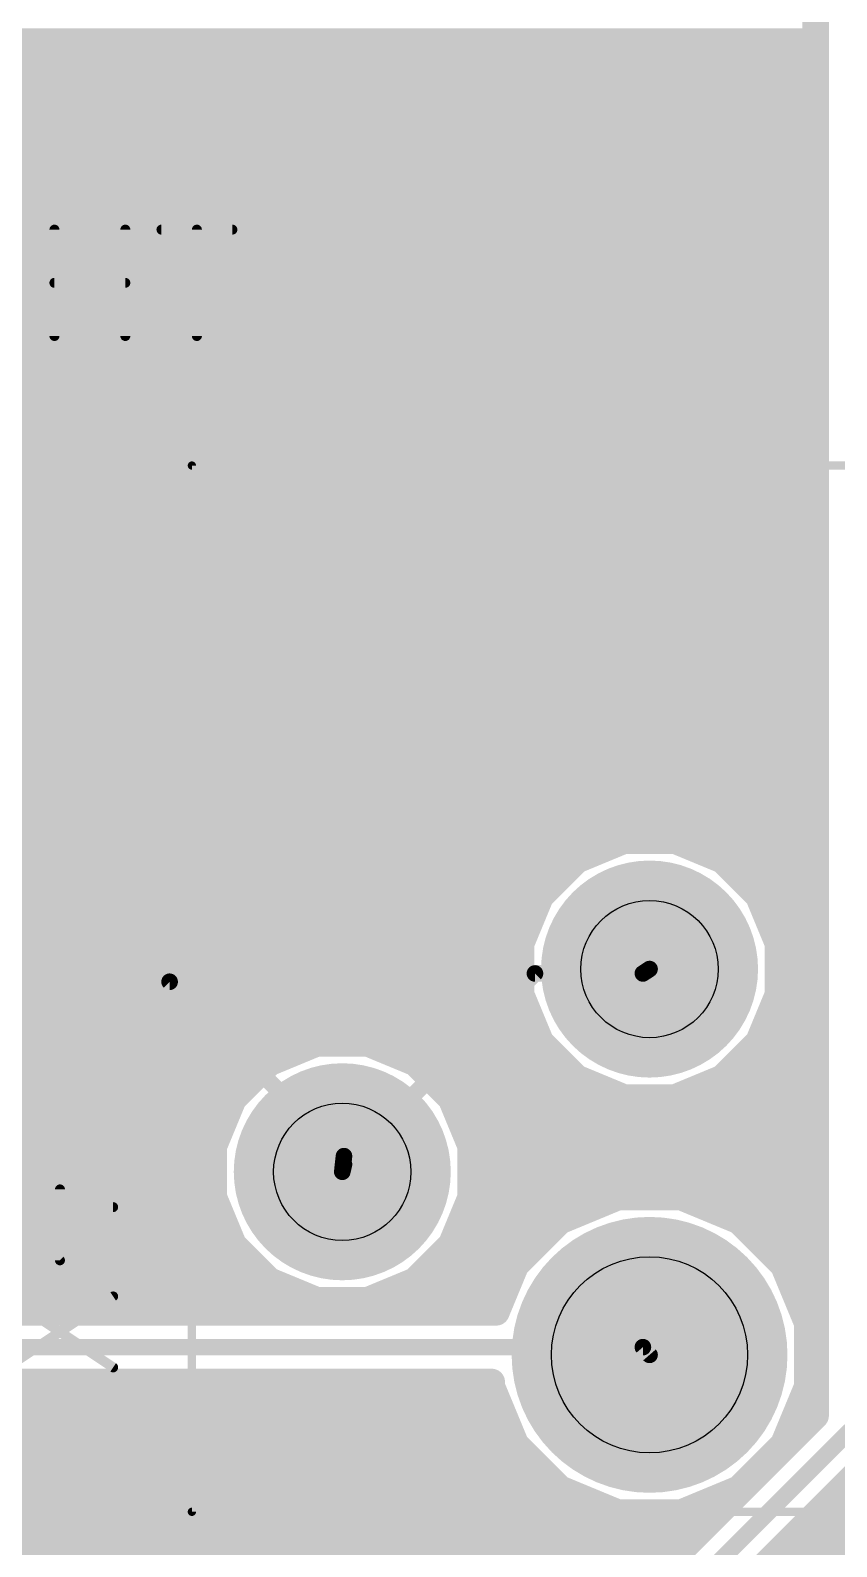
# Model space of a CAD drawing. Extents: x 0 to 10.8, y 0 to 6.1.
# Drawn here: x 3.001 to 3.487, y 2.55 to 3.463 of the extents above; entities that cross this region are included whole.
import ezdxf

# ---------------------------------------------------------------- set-up
doc = ezdxf.new("R2010")
doc.units = 0
for name, color, linetype in [('1', 22, 'CONTINUOUS'), ('116', 253, 'CONTINUOUS'), ('16', 175, 'CONTINUOUS'), ('17', 82, 'CONTINUOUS'), ('21', 253, 'CONTINUOUS'), ('25', 253, 'CONTINUOUS'), ('29', 253, 'CONTINUOUS'), ('30', 253, 'CONTINUOUS'), ('44', 253, 'CONTINUOUS')]:
    doc.layers.add(name, color=color, linetype=linetype)

# ---------------------------------------------------------------- blocks, each defined once
blk = doc.blocks.new('ROUNDP')
at = {"const_width": 0.5}
blk.add_lwpolyline([(0, -0.25, 1), (0, 0.25, 1), (0, -0.25)], format="xyb", dxfattribs=at)

msp = doc.modelspace()

# ---------------------------------------------------------------- linework, layer by layer
at = {"layer": '1'}
for points, const_width in [([(3.474, 3.758697), (3.474, 2.628697)], 0.016), ([(0.892472, 3.456), (3.474, 3.456)], 0.016), ([(0.892472, 3.44), (3.474, 3.44)], 0.016), ([(0.892472, 3.424), (3.474, 3.424)], 0.016), ([(0.892323, 3.408), (3.474, 3.408)], 0.016), ([(0.052795, 3.392), (3.474, 3.392)], 0.016), ([(0.892472, 3.376), (3.474, 3.376)], 0.016), ([(0.892472, 3.36), (3.474, 3.36)], 0.016), ([(2.021024, 3.344), (3.474, 3.344)], 0.016), ([(2.021024, 3.328), (3.474, 3.328)], 0.016), ([(2.021024, 3.312), (3.474, 3.312)], 0.016), ([(2.021024, 3.296), (3.474, 3.296)], 0.016), ([(2.021024, 3.28), (3.474, 3.28)], 0.016), ([(2.021024, 3.264), (3.474, 3.264)], 0.016), ([(2.021024, 3.248), (3.474, 3.248)], 0.016), ([(2.021024, 3.232), (3.474, 3.232)], 0.016), ([(2.021024, 3.216), (3.474, 3.216)], 0.016), ([(2.021024, 3.2), (3.474, 3.2)], 0.016), ([(2.021024, 3.184), (3.474, 3.184)], 0.016), ([(2.021024, 3.168), (3.474, 3.168)], 0.016), ([(2.021024, 3.152), (3.474, 3.152)], 0.016), ([(2.021024, 3.136), (3.474, 3.136)], 0.016), ([(2.021024, 3.12), (3.474, 3.12)], 0.016), ([(2.021024, 3.104), (3.474, 3.104)], 0.016), ([(2.021024, 3.088), (3.474, 3.088)], 0.016), ([(2.021024, 3.072), (3.474, 3.072)], 0.016), ([(2.021024, 3.056), (3.474, 3.056)], 0.016), ([(2.021024, 3.04), (3.474, 3.04)], 0.016), ([(2.021024, 3.024), (3.474, 3.024)], 0.016), ([(2.021024, 3.008), (3.474, 3.008)], 0.016), ([(2.021024, 2.992), (3.474, 2.992)], 0.016), ([(2.021024, 2.976), (3.474, 2.976)], 0.016), ([(3.35863, 2.974976), (3.330205, 2.963205)], 0.016), ([(3.389398, 2.974976), (3.35863, 2.974976)], 0.016), ([(3.417823, 2.963205), (3.389398, 2.974976)], 0.016), ([(2.724177, 2.96), (3.327, 2.96)], 0.016), ([(3.330205, 2.963205), (3.308449, 2.941449)], 0.016), ([(3.439579, 2.941449), (3.417823, 2.963205)], 0.016), ([(3.421028, 2.96), (3.474, 2.96)], 0.016), ([(2.740177, 2.944), (3.311, 2.944)], 0.016), ([(3.308449, 2.941449), (3.296677, 2.913024)], 0.016), ([(3.437028, 2.944), (3.474, 2.944)], 0.016), ([(3.45135, 2.913024), (3.439579, 2.941449)], 0.016), ([(2.748299, 2.928), (3.302882, 2.928)], 0.016), ([(3.44515, 2.928), (3.474, 2.928)], 0.016), ([(2.7545, 2.912), (3.296677, 2.912)], 0.016), ([(3.296677, 2.913024), (3.296677, 2.882256)], 0.016), ([(3.45135, 2.882256), (3.45135, 2.913024)], 0.016), ([(3.45135, 2.912), (3.474, 2.912)], 0.016), ([(2.7545, 2.896), (3.296677, 2.896)], 0.016), ([(3.45135, 2.896), (3.474, 2.896)], 0.016), ([(2.753563, 2.88), (3.29761, 2.88)], 0.016), ([(3.296677, 2.882256), (3.308449, 2.853831)], 0.016), ([(3.439579, 2.853831), (3.45135, 2.882256)], 0.016), ([(3.450413, 2.88), (3.474, 2.88)], 0.016), ([(2.746937, 2.864), (3.304236, 2.864)], 0.016), ([(3.443787, 2.864), (3.474, 2.864)], 0.016), ([(3.173591, 2.852929), (3.145165, 2.841157)], 0.016), ([(3.204358, 2.852929), (3.173591, 2.852929)], 0.016), ([(3.232783, 2.841157), (3.204358, 2.852929)], 0.016), ([(3.308449, 2.853831), (3.330205, 2.832075)], 0.016), ([(3.417823, 2.832075), (3.439579, 2.853831)], 0.016), ([(2.736898, 2.848), (3.161689, 2.848)], 0.016), ([(3.145165, 2.841157), (3.123409, 2.819402)], 0.016), ([(3.216264, 2.848), (3.31428, 2.848)], 0.016), ([(3.254539, 2.819402), (3.232783, 2.841157)], 0.016), ([(3.433748, 2.848), (3.474, 2.848)], 0.016), ([(2.720791, 2.832), (3.136008, 2.832)], 0.016), ([(3.241941, 2.832), (3.330382, 2.832)], 0.016), ([(3.330205, 2.832075), (3.35863, 2.820303)], 0.016), ([(3.389398, 2.820303), (3.417823, 2.832075)], 0.016), ([(3.417642, 2.832), (3.474, 2.832)], 0.016), ([(2.559098, 2.816), (3.122004, 2.816)], 0.016), ([(3.123409, 2.819402), (3.111638, 2.790976)], 0.016), ([(3.266311, 2.790976), (3.254539, 2.819402)], 0.016), ([(3.255949, 2.816), (3.474, 2.816)], 0.016), ([(3.35863, 2.820303), (3.389398, 2.820303)], 0.016), ([(2.565724, 2.8), (3.115378, 2.8)], 0.016), ([(3.262575, 2.8), (3.474, 2.8)], 0.016), ([(3.111638, 2.790976), (3.111638, 2.760209)], 0.016), ([(3.266311, 2.760209), (3.266311, 2.790976)], 0.016), ([(2.569461, 2.784), (3.111638, 2.784)], 0.016), ([(3.266311, 2.784), (3.474, 2.784)], 0.016), ([(2.569461, 2.768), (3.111638, 2.768)], 0.016), ([(3.266311, 2.768), (3.474, 2.768)], 0.016), ([(3.111638, 2.760209), (3.123409, 2.731783)], 0.016), ([(3.254539, 2.731783), (3.266311, 2.760209)], 0.016), ([(3.355106, 2.760409), (3.320169, 2.745937)], 0.016), ([(3.392921, 2.760409), (3.355106, 2.760409)], 0.016), ([(3.427858, 2.745937), (3.392921, 2.760409)], 0.016), ([(2.716374, 2.752), (3.115035, 2.752)], 0.016), ([(3.262909, 2.752), (3.334807, 2.752)], 0.016), ([(3.413224, 2.752), (3.474, 2.752)], 0.016), ([(3.320169, 2.745937), (3.293433, 2.719201)], 0.016), ([(3.454594, 2.719201), (3.427858, 2.745937)], 0.016), ([(2.740945, 2.736), (3.121661, 2.736)], 0.016), ([(3.123409, 2.731783), (3.145165, 2.710028)], 0.016), ([(3.232783, 2.710028), (3.254539, 2.731783)], 0.016), ([(3.256283, 2.736), (3.310232, 2.736)], 0.016), ([(3.437795, 2.736), (3.474, 2.736)], 0.016), ([(2.756945, 2.72), (3.135193, 2.72)], 0.016), ([(3.242756, 2.72), (3.294232, 2.72)], 0.016), ([(3.293433, 2.719201), (3.281752, 2.690996)], 0.016), ([(3.453795, 2.72), (3.474, 2.72)], 0.016), ([(3.469067, 2.684264), (3.454594, 2.719201)], 0.016), ([(2.764043, 2.704), (3.159717, 2.704)], 0.016), ([(3.145165, 2.710028), (3.173591, 2.698256)], 0.016), ([(3.204358, 2.698256), (3.232783, 2.710028)], 0.016), ([(3.218228, 2.704), (3.287138, 2.704)], 0.016), ([(3.460894, 2.704), (3.474, 2.704)], 0.016), ([(3.173591, 2.698256), (3.204358, 2.698256)], 0.016), ([(3.281752, 2.690996), (2.769425, 2.690996)], 0.016), ([(3.46752, 2.688), (3.474, 2.688)], 0.016), ([(3.469067, 2.646449), (3.469067, 2.684264)], 0.016), ([(3.469067, 2.672), (3.474, 2.672)], 0.016), ([(2.68, 2.67), (3.37, 2.67)], 0.01), ([(3.37, 2.67), (3.374016, 2.665358)], 0.01), ([(2.772217, 2.649), (3.278961, 2.649)], 0.016), ([(3.278961, 2.649), (3.278961, 2.646449)], 0.016), ([(3.469067, 2.656), (3.474, 2.656)], 0.016), ([(2.769543, 2.64), (3.28163, 2.64)], 0.016), ([(3.278961, 2.646449), (3.293433, 2.611512)], 0.016), ([(3.454594, 2.611512), (3.469067, 2.646449)], 0.016), ([(3.466394, 2.64), (3.474, 2.64)], 0.016), ([(2.762913, 2.624), (3.28826, 2.624)], 0.016), ([(3.474, 2.628697), (3.148744, 2.303437)], 0.016), ([(3.459764, 2.624), (3.469307, 2.624)], 0.016), ([(3.15, 2.275), (3.495, 2.62)], 0.01), ([(2.754232, 2.608), (3.296945, 2.608)], 0.016), ([(3.170996, 2.266299), (3.515996, 2.611299)], 0.016), ([(3.293433, 2.611512), (3.320169, 2.584776)], 0.016), ([(3.427858, 2.584776), (3.454594, 2.611512)], 0.016), ([(3.451083, 2.608), (3.453307, 2.608)], 0.016), ([(2.738232, 2.592), (3.312945, 2.592)], 0.016), ([(3.435083, 2.592), (3.437307, 2.592)], 0.016), ([(2.709823, 2.576), (3.34135, 2.576)], 0.016), ([(3.320169, 2.584776), (3.355106, 2.570303)], 0.016), ([(3.392921, 2.570303), (3.427858, 2.584776)], 0.016), ([(3.406673, 2.576), (3.421307, 2.576)], 0.016), ([(3.480697, 2.576), (3.796303, 2.576)], 0.016), ([(3.355106, 2.570303), (3.392921, 2.570303)], 0.016), ([(2.420996, 2.56), (3.405307, 2.56)], 0.016), ([(3.464697, 2.56), (3.780303, 2.56)], 0.016), ([(2.420996, 2.544), (3.389307, 2.544)], 0.016), ([(3.448697, 2.544), (3.764303, 2.544)], 0.016)]:
    msp.add_lwpolyline(points, dxfattribs=dict(at, const_width=const_width))
for points, const_width in [([(3.474, 3.452, 1), (3.474, 3.46)], 0.008), ([(3.474, 3.436, 1), (3.474, 3.444)], 0.008), ([(3.474, 3.42, 1), (3.474, 3.428)], 0.008), ([(3.474, 3.404, 1), (3.474, 3.412)], 0.008), ([(3.474, 3.388, 1), (3.474, 3.396)], 0.008), ([(3.474, 3.372, 1), (3.474, 3.38)], 0.008), ([(3.474, 3.356, 1), (3.474, 3.364)], 0.008), ([(3.474, 3.34, 1), (3.474, 3.348)], 0.008), ([(3.474, 3.324, 1), (3.474, 3.332)], 0.008), ([(3.474, 3.308, 1), (3.474, 3.316)], 0.008), ([(3.474, 3.292, 1), (3.474, 3.3)], 0.008), ([(3.474, 3.276, 1), (3.474, 3.284)], 0.008), ([(3.474, 3.26, 1), (3.474, 3.268)], 0.008), ([(3.474, 3.244, 1), (3.474, 3.252)], 0.008), ([(3.474, 3.228, 1), (3.474, 3.236)], 0.008), ([(3.474, 3.212, 1), (3.474, 3.22)], 0.008), ([(3.474, 3.196, 1), (3.474, 3.204)], 0.008), ([(3.474, 3.18, 1), (3.474, 3.188)], 0.008), ([(3.474, 3.164, 1), (3.474, 3.172)], 0.008), ([(3.474, 3.148, 1), (3.474, 3.156)], 0.008), ([(3.474, 3.132, 1), (3.474, 3.14)], 0.008), ([(3.474, 3.116, 1), (3.474, 3.124)], 0.008), ([(3.474, 3.1, 1), (3.474, 3.108)], 0.008), ([(3.474, 3.084, 1), (3.474, 3.092)], 0.008), ([(3.474, 3.068, 1), (3.474, 3.076)], 0.008), ([(3.474, 3.052, 1), (3.474, 3.06)], 0.008), ([(3.474, 3.036, 1), (3.474, 3.044)], 0.008), ([(3.474, 3.02, 1), (3.474, 3.028)], 0.008), ([(3.474, 3.004, 1), (3.474, 3.012)], 0.008), ([(3.474, 2.988, 1), (3.474, 2.996)], 0.008), ([(3.35863, 2.978976, 1), (3.35863, 2.970976)], 0.008), ([(3.36016, 2.971281, 1), (3.357099, 2.978672)], 0.008), ([(3.390928, 2.978672, 1), (3.387867, 2.971281)], 0.008), ([(3.389398, 2.970976, 1), (3.389398, 2.978976)], 0.008), ([(3.474, 2.972, 1), (3.474, 2.98)], 0.008), ([(3.328674, 2.9669, 1), (3.331735, 2.959509)], 0.008), ([(3.327, 2.956, 1), (3.327, 2.964)], 0.008), ([(3.333033, 2.960376, 1), (3.327376, 2.966033)], 0.008), ([(3.420651, 2.966033, 1), (3.414994, 2.960376)], 0.008), ([(3.416292, 2.959509, 1), (3.419353, 2.9669)], 0.008), ([(3.421028, 2.964, 1), (3.421028, 2.956)], 0.008), ([(3.474, 2.956, 1), (3.474, 2.964)], 0.008), ([(3.312144, 2.939918, 1), (3.304753, 2.942979)], 0.008), ([(3.311, 2.94, 1), (3.311, 2.948)], 0.008), ([(3.437028, 2.948, 1), (3.437028, 2.94)], 0.008), ([(3.443274, 2.942979, 1), (3.435883, 2.939918)], 0.008), ([(3.474, 2.94, 1), (3.474, 2.948)], 0.008), ([(3.30562, 2.944277, 1), (3.311277, 2.93862)], 0.008), ([(3.43675, 2.93862, 1), (3.442407, 2.944277)], 0.008), ([(3.302882, 2.924, 1), (3.302882, 2.932)], 0.008), ([(3.44515, 2.932, 1), (3.44515, 2.924)], 0.008), ([(3.474, 2.924, 1), (3.474, 2.932)], 0.008), ([(3.300677, 2.913024, 1), (3.292677, 2.913024)], 0.008), ([(3.292982, 2.914554, 1), (3.300373, 2.911493)], 0.008), ([(3.296677, 2.908, 1), (3.296677, 2.916)], 0.008), ([(3.45535, 2.913024, 1), (3.44735, 2.913024)], 0.008), ([(3.45135, 2.916, 1), (3.45135, 2.908)], 0.008), ([(3.447655, 2.911493, 1), (3.455046, 2.914554)], 0.008), ([(3.474, 2.908, 1), (3.474, 2.916)], 0.008), ([(3.296677, 2.892, 1), (3.296677, 2.9)], 0.008), ([(3.45135, 2.9, 1), (3.45135, 2.892)], 0.008), ([(3.474, 2.892, 1), (3.474, 2.9)], 0.008), ([(3.292677, 2.882256, 1), (3.300677, 2.882256)], 0.008), ([(3.300373, 2.883786, 1), (3.292982, 2.880725)], 0.008), ([(3.29761, 2.876, 1), (3.29761, 2.884)], 0.008), ([(3.450413, 2.884, 1), (3.450413, 2.876)], 0.008), ([(3.44735, 2.882256, 1), (3.45535, 2.882256)], 0.008), ([(3.455046, 2.880725, 1), (3.447655, 2.883786)], 0.008), ([(3.474, 2.876, 1), (3.474, 2.884)], 0.008), ([(3.304236, 2.86, 1), (3.304236, 2.868)], 0.008), ([(3.443787, 2.868, 1), (3.443787, 2.86)], 0.008), ([(3.474, 2.86, 1), (3.474, 2.868)], 0.008), ([(3.173591, 2.856929, 1), (3.173591, 2.848929)], 0.008), ([(3.175121, 2.849234, 1), (3.17206, 2.856625)], 0.008), ([(3.205889, 2.856625, 1), (3.202828, 2.849234)], 0.008), ([(3.204358, 2.848929, 1), (3.204358, 2.856929)], 0.008), ([(3.311277, 2.856659, 1), (3.30562, 2.851002)], 0.008), ([(3.304753, 2.8523, 1), (3.312144, 2.855361)], 0.008), ([(3.435883, 2.855361, 1), (3.443274, 2.8523)], 0.008), ([(3.442407, 2.851002, 1), (3.43675, 2.856659)], 0.008), ([(3.143635, 2.844853, 1), (3.146696, 2.837462)], 0.008), ([(3.147994, 2.838329, 1), (3.142337, 2.843986)], 0.008), ([(3.161689, 2.844, 1), (3.161689, 2.852)], 0.008), ([(3.216264, 2.852, 1), (3.216264, 2.844)], 0.008), ([(3.235612, 2.843986, 1), (3.229955, 2.838329)], 0.008), ([(3.231253, 2.837462, 1), (3.234314, 2.844853)], 0.008), ([(3.31428, 2.844, 1), (3.31428, 2.852)], 0.008), ([(3.433748, 2.852, 1), (3.433748, 2.844)], 0.008), ([(3.474, 2.844, 1), (3.474, 2.852)], 0.008), ([(3.136008, 2.828, 1), (3.136008, 2.836)], 0.008), ([(3.241941, 2.836, 1), (3.241941, 2.828)], 0.008), ([(3.331735, 2.83577, 1), (3.328674, 2.828379)], 0.008), ([(3.330382, 2.828, 1), (3.330382, 2.836)], 0.008), ([(3.417642, 2.836, 1), (3.417642, 2.828)], 0.008), ([(3.419353, 2.828379, 1), (3.416292, 2.83577)], 0.008), ([(3.474, 2.828, 1), (3.474, 2.836)], 0.008), ([(3.327376, 2.829246, 1), (3.333033, 2.834903)], 0.008), ([(3.414994, 2.834903, 1), (3.420651, 2.829246)], 0.008), ([(3.120581, 2.82223, 1), (3.126238, 2.816573)], 0.008), ([(3.127105, 2.817871, 1), (3.119714, 2.820932)], 0.008), ([(3.122004, 2.812, 1), (3.122004, 2.82)], 0.008), ([(3.258235, 2.820932, 1), (3.250844, 2.817871)], 0.008), ([(3.251711, 2.816573, 1), (3.257368, 2.82223)], 0.008), ([(3.255949, 2.82, 1), (3.255949, 2.812)], 0.008), ([(3.35863, 2.824303, 1), (3.35863, 2.816303)], 0.008), ([(3.357099, 2.816608, 1), (3.36016, 2.823999)], 0.008), ([(3.387867, 2.823999, 1), (3.390928, 2.816608)], 0.008), ([(3.389398, 2.816303, 1), (3.389398, 2.824303)], 0.008), ([(3.474, 2.812, 1), (3.474, 2.82)], 0.008), ([(3.115378, 2.796, 1), (3.115378, 2.804)], 0.008), ([(3.262575, 2.804, 1), (3.262575, 2.796)], 0.008), ([(3.474, 2.796, 1), (3.474, 2.804)], 0.008), ([(3.115638, 2.790976, 1), (3.107638, 2.790976)], 0.008), ([(3.107942, 2.792507, 1), (3.115333, 2.789446)], 0.008), ([(3.270311, 2.790976, 1), (3.262311, 2.790976)], 0.008), ([(3.262615, 2.789446, 1), (3.270007, 2.792507)], 0.008), ([(3.111638, 2.78, 1), (3.111638, 2.788)], 0.008), ([(3.266311, 2.788, 1), (3.266311, 2.78)], 0.008), ([(3.474, 2.78, 1), (3.474, 2.788)], 0.008), ([(3.111638, 2.764, 1), (3.111638, 2.772)], 0.008), ([(3.266311, 2.772, 1), (3.266311, 2.764)], 0.008), ([(3.474, 2.764, 1), (3.474, 2.772)], 0.008), ([(3.115333, 2.761739, 1), (3.107942, 2.758678)], 0.008), ([(3.270007, 2.758678, 1), (3.262615, 2.761739)], 0.008), ([(3.355106, 2.764409, 1), (3.355106, 2.756409)], 0.008), ([(3.356637, 2.756714, 1), (3.353575, 2.764105)], 0.008), ([(3.394452, 2.764105, 1), (3.39139, 2.756714)], 0.008), ([(3.392921, 2.756409, 1), (3.392921, 2.764409)], 0.008), ([(3.107638, 2.760209, 1), (3.115638, 2.760209)], 0.008), ([(3.115035, 2.748, 1), (3.115035, 2.756)], 0.008), ([(3.262909, 2.756, 1), (3.262909, 2.748)], 0.008), ([(3.262311, 2.760209, 1), (3.270311, 2.760209)], 0.008), ([(3.334807, 2.748, 1), (3.334807, 2.756)], 0.008), ([(3.413224, 2.756, 1), (3.413224, 2.748)], 0.008), ([(3.474, 2.748, 1), (3.474, 2.756)], 0.008), ([(3.318638, 2.749632, 1), (3.3217, 2.742242)], 0.008), ([(3.322998, 2.743109, 1), (3.317341, 2.748765)], 0.008), ([(3.430687, 2.748765, 1), (3.42503, 2.743109)], 0.008), ([(3.426327, 2.742242, 1), (3.429389, 2.749632)], 0.008), ([(3.126238, 2.734612, 1), (3.120581, 2.728955)], 0.008), ([(3.121661, 2.732, 1), (3.121661, 2.74)], 0.008), ([(3.257368, 2.728955, 1), (3.251711, 2.734612)], 0.008), ([(3.256283, 2.74, 1), (3.256283, 2.732)], 0.008), ([(3.310232, 2.732, 1), (3.310232, 2.74)], 0.008), ([(3.437795, 2.74, 1), (3.437795, 2.732)], 0.008), ([(3.474, 2.732, 1), (3.474, 2.74)], 0.008), ([(3.119714, 2.730253, 1), (3.127105, 2.733314)], 0.008), ([(3.250844, 2.733314, 1), (3.258235, 2.730253)], 0.008), ([(3.135193, 2.716, 1), (3.135193, 2.724)], 0.008), ([(3.242756, 2.724, 1), (3.242756, 2.716)], 0.008), ([(3.290605, 2.722029, 1), (3.296261, 2.716372)], 0.008), ([(3.297129, 2.71767, 1), (3.289737, 2.720731)], 0.008), ([(3.294232, 2.716, 1), (3.294232, 2.724)], 0.008), ([(3.453795, 2.724, 1), (3.453795, 2.716)], 0.008), ([(3.45829, 2.720732, 1), (3.450899, 2.71767)], 0.008), ([(3.451766, 2.716372, 1), (3.457423, 2.722029)], 0.008), ([(3.474, 2.716, 1), (3.474, 2.724)], 0.008), ([(3.146696, 2.713723, 1), (3.143635, 2.706332)], 0.008), ([(3.142337, 2.707199, 1), (3.147994, 2.712856)], 0.008), ([(3.159717, 2.7, 1), (3.159717, 2.708)], 0.008), ([(3.218228, 2.708, 1), (3.218228, 2.7)], 0.008), ([(3.229955, 2.712856, 1), (3.235612, 2.707199)], 0.008), ([(3.234314, 2.706332, 1), (3.231253, 2.713723)], 0.008), ([(3.287138, 2.7, 1), (3.287138, 2.708)], 0.008), ([(3.460894, 2.708, 1), (3.460894, 2.7)], 0.008), ([(3.474, 2.7, 1), (3.474, 2.708)], 0.008), ([(3.173591, 2.702256, 1), (3.173591, 2.694256)], 0.008), ([(3.17206, 2.69456, 1), (3.175121, 2.701952)], 0.008), ([(3.202828, 2.701952, 1), (3.205889, 2.69456)], 0.008), ([(3.204358, 2.694256, 1), (3.204358, 2.702256)], 0.008), ([(3.278056, 2.692527, 1), (3.285448, 2.689466)], 0.008), ([(3.281752, 2.686996, 1), (3.281752, 2.694996)], 0.008), ([(3.46752, 2.692, 1), (3.46752, 2.684)], 0.008), ([(3.474, 2.684, 1), (3.474, 2.692)], 0.008), ([(3.473067, 2.684264, 1), (3.465067, 2.684264)], 0.008), ([(3.465371, 2.682733, 1), (3.472762, 2.685795)], 0.008), ([(3.469067, 2.676, 1), (3.469067, 2.668)], 0.008), ([(3.474, 2.668, 1), (3.474, 2.676)], 0.008), ([(3.371891, 2.671636, 1), (3.368109, 2.668364)], 0.005), ([(3.37, 2.6675, 1), (3.37, 2.6725)], 0.005), ([(3.372125, 2.663723, 1), (3.375906, 2.666994)], 0.005), ([(3.282961, 2.649, 1), (3.274961, 2.649)], 0.008), ([(3.278961, 2.645, 1), (3.278961, 2.653)], 0.008), ([(3.469067, 2.66, 1), (3.469067, 2.652)], 0.008), ([(3.474, 2.652, 1), (3.474, 2.66)], 0.008), ([(3.282656, 2.64798, 1), (3.275265, 2.644918)], 0.008), ([(3.274961, 2.646449, 1), (3.282961, 2.646449)], 0.008), ([(3.28163, 2.636, 1), (3.28163, 2.644)], 0.008), ([(3.466394, 2.644, 1), (3.466394, 2.636)], 0.008), ([(3.465067, 2.646449, 1), (3.473067, 2.646449)], 0.008), ([(3.472762, 2.644918, 1), (3.465371, 2.64798)], 0.008), ([(3.474, 2.636, 1), (3.474, 2.644)], 0.008), ([(3.28826, 2.62, 1), (3.28826, 2.628)], 0.008), ([(3.459764, 2.628, 1), (3.459764, 2.62)], 0.008), ([(3.469307, 2.62, 1), (3.469307, 2.628)], 0.008), ([(3.47, 2.628697, 1), (3.478, 2.628697)], 0.008), ([(3.476828, 2.625868, 1), (3.471172, 2.631525)], 0.008), ([(3.296261, 2.61434, 1), (3.290605, 2.608683)], 0.008), ([(3.289738, 2.609981, 1), (3.297129, 2.613043)], 0.008), ([(3.296945, 2.604, 1), (3.296945, 2.612)], 0.008), ([(3.451083, 2.612, 1), (3.451083, 2.604)], 0.008), ([(3.450899, 2.613043, 1), (3.45829, 2.609981)], 0.008), ([(3.457423, 2.608683, 1), (3.451766, 2.61434)], 0.008), ([(3.453307, 2.604, 1), (3.453307, 2.612)], 0.008), ([(3.312945, 2.588, 1), (3.312945, 2.596)], 0.008), ([(3.435083, 2.596, 1), (3.435083, 2.588)], 0.008), ([(3.437307, 2.588, 1), (3.437307, 2.596)], 0.008), ([(3.3217, 2.588471, 1), (3.318638, 2.58108)], 0.008), ([(3.317341, 2.581947, 1), (3.322998, 2.587604)], 0.008), ([(3.34135, 2.572, 1), (3.34135, 2.58)], 0.008), ([(3.406673, 2.58, 1), (3.406673, 2.572)], 0.008), ([(3.421307, 2.572, 1), (3.421307, 2.58)], 0.008), ([(3.42503, 2.587604, 1), (3.430687, 2.581947)], 0.008), ([(3.429389, 2.58108, 1), (3.426327, 2.588471)], 0.008), ([(3.480697, 2.58, 1), (3.480697, 2.572)], 0.008), ([(3.355106, 2.574303, 1), (3.355106, 2.566303)], 0.008), ([(3.353575, 2.566608, 1), (3.356637, 2.573999)], 0.008), ([(3.39139, 2.573999, 1), (3.394452, 2.566608)], 0.008), ([(3.392921, 2.566303, 1), (3.392921, 2.574303)], 0.008), ([(3.405307, 2.556, 1), (3.405307, 2.564)], 0.008), ([(3.464697, 2.564, 1), (3.464697, 2.556)], 0.008), ([(3.389307, 2.54, 1), (3.389307, 2.548)], 0.008), ([(3.448697, 2.548, 1), (3.448697, 2.54)], 0.008)]:
    msp.add_lwpolyline(points, format="xyb", dxfattribs=dict(at, const_width=const_width))
at = {"layer": '116'}
for points, const_width in [([(3.374016, 2.873031, 1), (3.374016, 2.922244, 1), (3.374016, 2.873031)], 0.037402), ([(3.188976, 2.750984, 1), (3.188976, 2.800197, 1), (3.188976, 2.750984)], 0.037402), ([(3.374016, 2.63189, 1), (3.374016, 2.698819, 1), (3.374016, 2.63189)], 0.055118)]:
    msp.add_lwpolyline(points, format="xyb", dxfattribs=dict(at, const_width=const_width))
at = {"layer": '16', "const_width": 0.01}
for points in [[(2.675, 2.89), (3.085, 2.89)], [(3.085, 2.89), (3.19, 2.785)], [(3.19, 2.78), (3.305, 2.895)], [(3.305, 2.895), (3.37, 2.895)], [(3.37, 2.895), (3.374016, 2.897642)], [(3.19, 2.785), (3.188976, 2.775594)], [(3.188976, 2.775594), (3.19, 2.78)], [(3.01, 2.075), (3.67, 2.735)], [(3, 2.095), (3.495, 2.59)]]:
    msp.add_lwpolyline(points, dxfattribs=at)
at = {"layer": '16', "const_width": 0.005}
for points in [[(3.086768, 2.891768, 1), (3.083232, 2.888232)], [(3.085, 2.8875, 1), (3.085, 2.8925)], [(3.305, 2.8975, 1), (3.305, 2.8925)], [(3.306768, 2.893232, 1), (3.303232, 2.896768)], [(3.368626, 2.897089, 1), (3.371374, 2.892911)], [(3.37, 2.8925, 1), (3.37, 2.8975)], [(3.37539, 2.895553, 1), (3.372642, 2.89973)], [(3.192485, 2.78473, 1), (3.187515, 2.78527)], [(3.192435, 2.779434, 1), (3.187565, 2.780566)], [(3.188232, 2.783232, 1), (3.191768, 2.786768)], [(3.186541, 2.77616, 1), (3.191412, 2.775029)], [(3.186491, 2.775865, 1), (3.191462, 2.775324)], [(3.188232, 2.781768, 1), (3.191768, 2.778232)]]:
    msp.add_lwpolyline(points, format="xyb", dxfattribs=at)
at = {"layer": '21', "const_width": 0.005}
for points in [[(3.551181, 3.200791), (3.098425, 3.200791)], [(3.098425, 3.200791), (3.098425, 2.57087)], [(3.098425, 2.57087), (3.551181, 2.57087)]]:
    msp.add_lwpolyline(points, dxfattribs=at)
at = {"layer": '21', "const_width": 0.0025}
for points in [[(3.098425, 3.202041, 1), (3.098425, 3.199541)], [(3.099675, 3.200791, 1), (3.097175, 3.200791)], [(3.098425, 2.57212, 1), (3.098425, 2.56962)], [(3.097175, 2.57087, 1), (3.099675, 2.57087)]]:
    msp.add_lwpolyline(points, format="xyb", dxfattribs=at)
at = {"layer": '25', "const_width": 0.006}
for points in [[(3.015638, 3.278795), (3.015638, 3.342846)], [(3.058339, 3.342846), (3.058339, 3.278795)], [(3.080091, 3.342846), (3.122791, 3.342846)], [(3.101441, 3.278795), (3.101441, 3.342846)], [(3.015638, 3.310819), (3.058339, 3.310819)], [(3.018976, 2.722276), (3.018976, 2.764976)], [(3.051, 2.754299), (2.986949, 2.754299)], [(2.986949, 2.754299), (3.018976, 2.722276)], [(2.986949, 2.657823), (3.051, 2.700524)], [(2.986949, 2.700524), (3.051, 2.657823)]]:
    msp.add_lwpolyline(points, dxfattribs=at)
at = {"layer": '25', "const_width": 0.003}
for points in [[(3.017138, 3.342846, 1), (3.014138, 3.342846)], [(3.059839, 3.342846, 1), (3.056839, 3.342846)], [(3.080091, 3.344346, 1), (3.080091, 3.341346)], [(3.102941, 3.342846, 1), (3.099941, 3.342846)], [(3.122791, 3.341346, 1), (3.122791, 3.344346)], [(3.015638, 3.312319, 1), (3.015638, 3.309319)], [(3.058339, 3.309319, 1), (3.058339, 3.312319)], [(3.014138, 3.278795, 1), (3.017138, 3.278795)], [(3.056839, 3.278795, 1), (3.059839, 3.278795)], [(3.099941, 3.278795, 1), (3.102941, 3.278795)], [(3.020476, 2.764976, 1), (3.017476, 2.764976)], [(3.051, 2.752799, 1), (3.051, 2.755799)], [(3.017476, 2.722276, 1), (3.020476, 2.722276)], [(3.017916, 2.721215, 1), (3.020037, 2.723336)], [(3.051832, 2.699276, 1), (3.050168, 2.701772)], [(3.050168, 2.656575, 1), (3.051832, 2.659071)]]:
    msp.add_lwpolyline(points, format="xyb", dxfattribs=at)
at = {"layer": '44'}
for centre, radius in [((3.374016, 2.897642), 0.041339), ((3.188976, 2.775594), 0.041339), ((3.374016, 2.665358), 0.059055)]:
    msp.add_circle(centre, radius, dxfattribs=at)

# ---------------------------------------------------------------- block references
at = {"layer": '17'}
for p, xscale, yscale, rotation in [((3.374016, 2.897642), 0.122677, 0.122677, 180), ((3.374016, 2.897642), 0.122677, 0.122677, 180), ((3.188976, 2.775594), 0.122677, 0.122677, 270), ((3.188976, 2.775594), 0.122677, 0.122677, 270), ((3.374016, 2.665358), 0.15811, 0.15811, 180), ((3.374016, 2.665358), 0.15811, 0.15811, 180)]:
    msp.add_blockref('ROUNDP', p, dxfattribs=dict(at, xscale=xscale, yscale=yscale, rotation=rotation))
at = {"layer": '29'}
for p, xscale, yscale, rotation in [((3.374016, 2.897642), 0.130677, 0.130677, 180), ((3.188976, 2.775594), 0.130677, 0.130677, 270), ((3.374016, 2.665358), 0.16611, 0.16611, 180)]:
    msp.add_blockref('ROUNDP', p, dxfattribs=dict(at, xscale=xscale, yscale=yscale, rotation=rotation))
at = {"layer": '30'}
for p, xscale, yscale, rotation in [((3.374016, 2.897642), 0.130677, 0.130677, 180), ((3.188976, 2.775594), 0.130677, 0.130677, 270), ((3.374016, 2.665358), 0.16611, 0.16611, 180)]:
    msp.add_blockref('ROUNDP', p, dxfattribs=dict(at, xscale=xscale, yscale=yscale, rotation=rotation))

doc.saveas('drawing.dxf')
